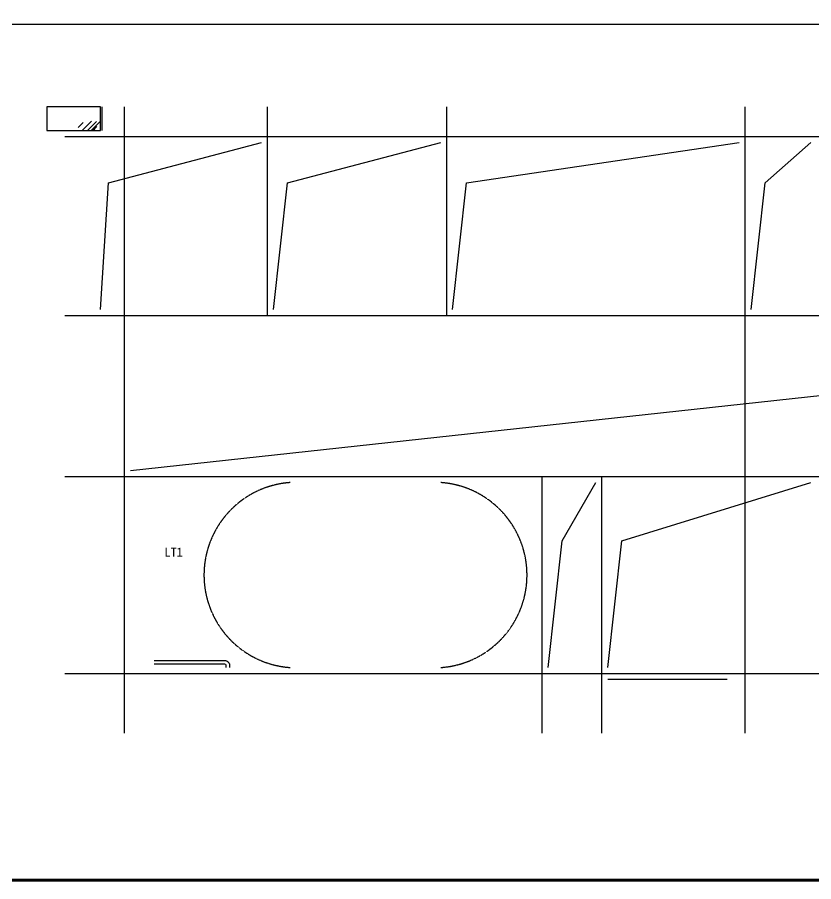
# Model space of a CAD drawing. Extents: x -737978 to 768813, y -372247 to 1140308.
# Drawn here: x 236987 to 250332, y -238435 to -223944 of the extents above; entities that cross this region are included whole.
import ezdxf

# ---------------------------------------------------------------- set-up
doc = ezdxf.new("R2010")
doc.units = 0
doc.header["$LTSCALE"] = 10
doc.header["$MEASUREMENT"] = 0
doc.linetypes.add('DASH', pattern=[0.35, 0.25, -0.1])
doc.linetypes.add('DOTE', pattern=[2.42, 2, -0.2, 0.02, -0.2])
doc.layers.get('0').update_dxf_attribs({"linetype": 'CONTINUOUS'})
for name, color, linetype in [('0-外部构件', 6, 'CONTINUOUS'), ('A-WALL-GLAZ', 141, 'CONTINUOUS'), ('C-B', 7, 'CONTINUOUS'), ('DIM_LEAD', 3, 'CONTINUOUS'), ('DOTE', 1, 'DOTE'), ('J-粉刷线', 8, 'CONTINUOUS'), ('PUB_TITLE', 4, 'CONTINUOUS'), ('STAIR', 2, 'CONTINUOUS')]:
    doc.layers.add(name, color=color, linetype=linetype)
doc.styles.add('_TCH_DYN', font='')
doc.styles.get('_TCH_DYN').set_extended_font_data('SimSun')

msp = doc.modelspace()

# ---------------------------------------------------------------- hatches: boundary and pattern name
at = {"layer": 'A-WALL-GLAZ'}
h = msp.add_hatch(dxfattribs=at)
h.set_pattern_fill('玻璃2', color=256, scale=100)
h.set_pattern_definition([(45, (626965.9, -78423.4), (9e-14, 1527.3506), [600, -360, 600, -360, 240, -523.2816]), (45, (626935.9, -78393.4), (9e-14, 1527.3506), [480, -600, 360, -360, 420, -463.2816]), (45, (626935.9, -78303.4), (9e-14, 1527.3506), [360, -720, 240, -360, 540, -463.2816]), (45, (627025.9, -78393.4), (9e-14, 1527.3506), [360, -720, 300, -1303.2815]), (45, (627115.9, -78303.4), (9e-14, 1527.3506), [180, -900, 120, -1483.2815]), (45, (626965.9, -78153.4), (9e-14, 1527.3506), [120, -900, 120, -480, 300, -763.2816]), (45, (627505.9, -78243.4), (9e-14, 1527.3506), [600, -900, 720, -475.2816]), (45, (627505.9, -78333.4), (9e-14, 1527.3506), [840, -600, 900, -355.2816]), (45, (627655.9, -78213.4), (-2e-13, -1697.0563), [600, -840, 480, -763.2816]), (45, (627565.9, -78033.4), (9e-14, 1527.3506), [300, -1200, 360, -823.2816]), (45, (627745.9, -78123.4), (9e-14, 1527.3506), [240, -1200, 240, -1003.2815])])
h.paths.add_polyline_path([(238382, -225444), (237482, -225444), (237482, -225844), (238382, -225844)])

# ---------------------------------------------------------------- linework, layer by layer
msp.add_lwpolyline([(238382, -225444), (237482, -225444), (237482, -225844), (238382, -225844)], close=True)
msp.add_lwpolyline([(248882, -235044), (246882, -235044)])
at = {"layer": '0-外部构件'}
msp.add_lwpolyline([(238412, -225844), (238412, -225444)], dxfattribs=at)
at = {"layer": 'C-B', "color": 8, "linetype": 'DASH'}
for centre, start, end in [((241669.1, -233294), 93.9545, 266.04769), ((243974.8, -233294), 273.95231, 86.0455)]:
    msp.add_arc(centre, 1553.7, start, end, dxfattribs=at)
at = {"layer": 'DOTE'}
for p, q in [((238782, -235944), (238782, -225444)), ((241182, -228944), (241182, -225444)), ((244182, -228944), (244182, -225444)), ((249182, -235944), (249182, -225444)), ((237782, -225944), (258082, -225944)), ((237782, -228944), (258082, -228944)), ((237782, -231644), (258082, -231644)), ((245782, -235944), (245782, -231644)), ((246782, -235944), (246782, -231644)), ((237782, -234944), (258082, -234944))]:
    msp.add_line(p, q, dxfattribs=at)
at = {"layer": 'J-粉刷线'}
for points in [[(238382, -228844), (238517.6, -226719.1), (241082, -226044)], [(241282, -228844), (241517.6, -226719.1), (244082, -226044)], [(244280.8, -228844), (244516.4, -226719.1), (249082, -226044)], [(249282, -228844), (249517.6, -226719.1), (250282, -226044)], [(238882, -231544), (251304.2, -230186.5), (252682, -226519)], [(245882, -234844), (246117.6, -232719.1), (246682, -231744)], [(246882, -234844), (247117.6, -232719.1), (250282, -231744)]]:
    msp.add_lwpolyline(points, dxfattribs=at)
at = {"layer": 'PUB_TITLE', "const_width": 50}
msp.add_lwpolyline([(191374.9, -238409.7), (263174.9, -238409.7), (263174.9, -209709.7), (191374.9, -209709.7)], close=True, dxfattribs=at)
at = {"layer": 'PUB_TITLE'}
msp.add_lwpolyline([(191374.9, -224059.7), (258874.4, -224059.7)], dxfattribs=at)
at = {"layer": 'STAIR'}
for points in [[(239282, -234724), (240462, -234724, -0.4142136), (240542, -234804), (240542, -234844)], [(239282, -234784), (240462, -234784, -0.4142136), (240482, -234804), (240482, -234844)]]:
    msp.add_lwpolyline(points, format="xyb", dxfattribs=at)

# ---------------------------------------------------------------- texts
at = {"layer": 'DIM_LEAD', "color": 0, "linetype": 'Continuous', "style": '_TCH_DYN'}
msp.add_text('LT1', height=150, dxfattribs=at).set_placement((239453.7, -232983.3))

doc.saveas('drawing.dxf')
